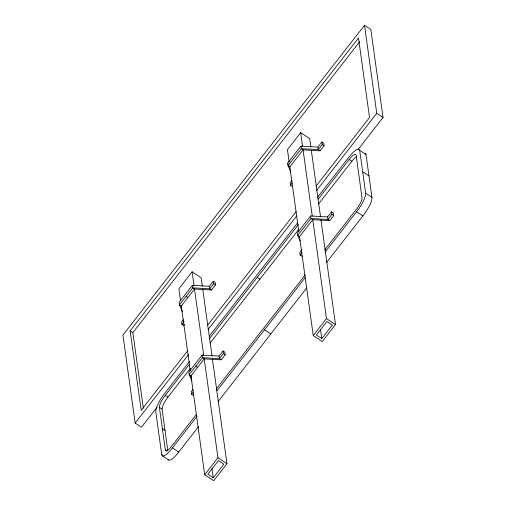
<?xml version="1.0" encoding="UTF-8"?>
<svg xmlns="http://www.w3.org/2000/svg" width="506" height="506" viewBox="0 0 506 506"><rect width="100%" height="100%" fill="white"/><g stroke="black" fill="none" stroke-linecap="round" stroke-linejoin="round"><path stroke-width="0.76" d="M189.472 364.257L164.374 396.483A10.715 2.815 -56.5 0 0 159.371 407.33L165.43 450.46A9.69 2.549 -56.5 0 0 171.123 446.874L196.36 414.509M190.243 368.526L167.081 398.266A10.715 2.815 -56.5 0 0 162.072 409.114L167.777 450.226M358.267 149.257L383.055 117.455L370.835 29.468L364.522 25.3L122.945 335.073L135.165 423.06L141.478 427.247L157.024 407.286M187.834 350.538L141.193 410.347L130.15 330.816L358.495 38.013L369.538 117.544L316.098 186.075M143.356 408.234L132.85 332.6L359.741 41.669M202.337 286.358L201.148 277.762L192.135 271.804L178.896 288.781L180.522 300.501M310.88 147.17L309.685 138.574L300.672 132.616L287.433 149.593L289.173 162.091M192.375 285.321L192.723 287.857L194.525 289.046L211.54 290.001L215.512 284.91L215.158 282.373L213.355 281.184L209.383 286.276L192.375 285.321L179.137 302.297L179.485 304.833L182.546 311.753M290.786 171.876L288.034 165.645L287.68 163.109L300.918 146.133L317.932 147.088L321.898 141.996L323.701 143.192L324.055 145.722L320.083 150.813L303.075 149.858L301.272 148.669L300.918 146.133M181.901 307.408L181.287 306.022L194.525 289.046M183.349 319.659L181.584 321.924L181.939 324.46L183.741 325.649L184.62 324.517M291.899 180.471L290.134 182.736L290.482 185.272L292.285 186.461M181.939 324.46L184.146 321.626M213.355 281.184L213.709 283.721L209.737 288.812L192.723 287.857L179.485 304.833L181.287 306.022M290.482 185.272L292.247 183.008M321.898 141.996L322.252 144.533L318.28 149.624L301.272 148.669L288.034 165.645L289.837 166.835L303.075 149.858L312.272 216.22M207.757 324.997L296.174 211.616M135.165 423.06L188.63 354.497M208.074 329.564L296.541 216.125M316.471 190.572L376.742 113.281L364.522 25.3M189.56 361.455L164.848 393.143A16.774 4.409 -56.5 0 0 155.778 411.77L161.724 454.622L162.983 455.457M209.421 335.984L297.604 222.899M317.471 197.422L348.963 157.037A16.774 4.409 -56.5 0 1 359.684 150.282L365.99 154.45L371.935 197.308A15.749 4.137 -56.5 0 1 362.865 215.929L326.528 262.532M209.313 338.811L298.357 224.62M318.198 199.181L350.082 158.334A10.715 2.815 -56.5 0 1 356.129 155.007L362.062 198.295A9.69 2.549 -56.5 0 1 357.242 208.187L324.744 249.869M210.085 343.081L298.641 229.515M318.483 204.07L352.783 160.124A10.715 2.815 -56.5 0 1 356.471 156.645M202.058 355.142L202.413 357.679L204.215 358.868L221.23 359.823L225.195 354.731L224.847 352.195L223.045 351.006L219.073 356.097L202.058 355.142L188.827 372.119L189.174 374.655L191.926 380.879M310.595 215.954L310.95 218.491L312.752 219.68L329.767 220.635L333.732 215.543L333.384 213.007L331.582 211.818L327.61 216.91L310.595 215.954L297.364 232.931L297.711 235.467L300.159 241.001M191.591 377.229L190.977 375.844L204.215 358.868M312.752 219.68L299.514 236.656L297.711 235.467L310.95 218.491L327.964 219.446L329.767 220.635M193.039 389.481L191.274 391.745L191.629 394.282L193.431 395.471M302.019 249.724L299.811 252.557L300.166 255.087L301.968 256.283M191.629 394.282L193.393 392.017M223.045 351.006L223.393 353.542L219.427 358.634L202.413 357.679L189.174 374.655L190.977 375.844M300.166 255.087L301.93 252.829M331.582 211.818L331.93 214.354L327.964 219.446L327.61 216.91M216.22 389.038L305.365 274.72M161.724 454.622A15.749 4.137 -56.5 0 0 172.438 447.867L197.15 416.179M217.017 390.708L305.2 277.623M325.067 252.146L356.559 211.761A15.749 4.137 -56.5 0 0 365.629 193.134L359.684 150.282M168.232 459.492A15.749 4.137 -56.5 0 0 178.751 452.041L198.618 426.564M217.997 401.713L306.661 288.003M212.425 359.026L226.954 463.724L213.715 480.7L204.702 474.742L217.941 457.772L204.171 358.539M320.962 219.838L335.491 324.536L322.252 341.512L313.239 335.554L326.478 318.578L312.708 219.345M213.235 477.809L223.823 464.23L218.415 460.656L207.827 474.236L213.235 477.809L211.938 468.436M321.772 338.622L332.366 325.042L326.958 321.468L316.364 335.048L321.772 338.622L320.583 330.026M376.742 113.281L383.055 117.455M349.172 159.46L351.872 161.25M322.252 144.533L324.055 145.722M362.657 171.711L368.963 175.879M320.083 150.813L318.28 149.624L317.932 147.088M365.629 193.134L371.935 197.308M356.559 211.761L362.865 215.929M331.93 214.354L333.732 215.543M326.478 318.578L335.491 324.536M257.225 277.37L259.926 279.16M213.709 283.721L215.512 284.91M211.54 290.001L209.737 288.812L209.383 286.276M264.499 329.811L270.811 333.985M186.107 296.345L187.909 297.534M223.393 353.542L225.195 354.731M221.23 359.823L219.427 358.634L219.073 356.097M195.797 366.167L197.599 367.356M130.15 330.816L132.85 332.6M165.279 395.281L167.979 397.071M159.371 407.33L162.072 409.114M217.941 457.772L226.954 463.724M162.325 428.614L165.026 430.397M172.438 447.867L178.751 452.041M165.285 449.96L166.91 451.036M162.287 455.779L168.599 459.954M287.68 163.109L288.293 164.494M311.31 150.295L320.526 216.707M300.672 132.616L302.626 146.683M289.71 166L298.818 231.634M299.47 236.321L313.239 335.554M202.773 289.483L211.989 355.895M192.135 271.804L194.083 285.871M194.519 288.996L203.735 355.408M181.281 305.972L190.281 370.822M190.933 375.509L204.702 474.742M364.75 153.337A16.774 4.409 -56.5 0 1 365.99 154.45"/></g></svg>
